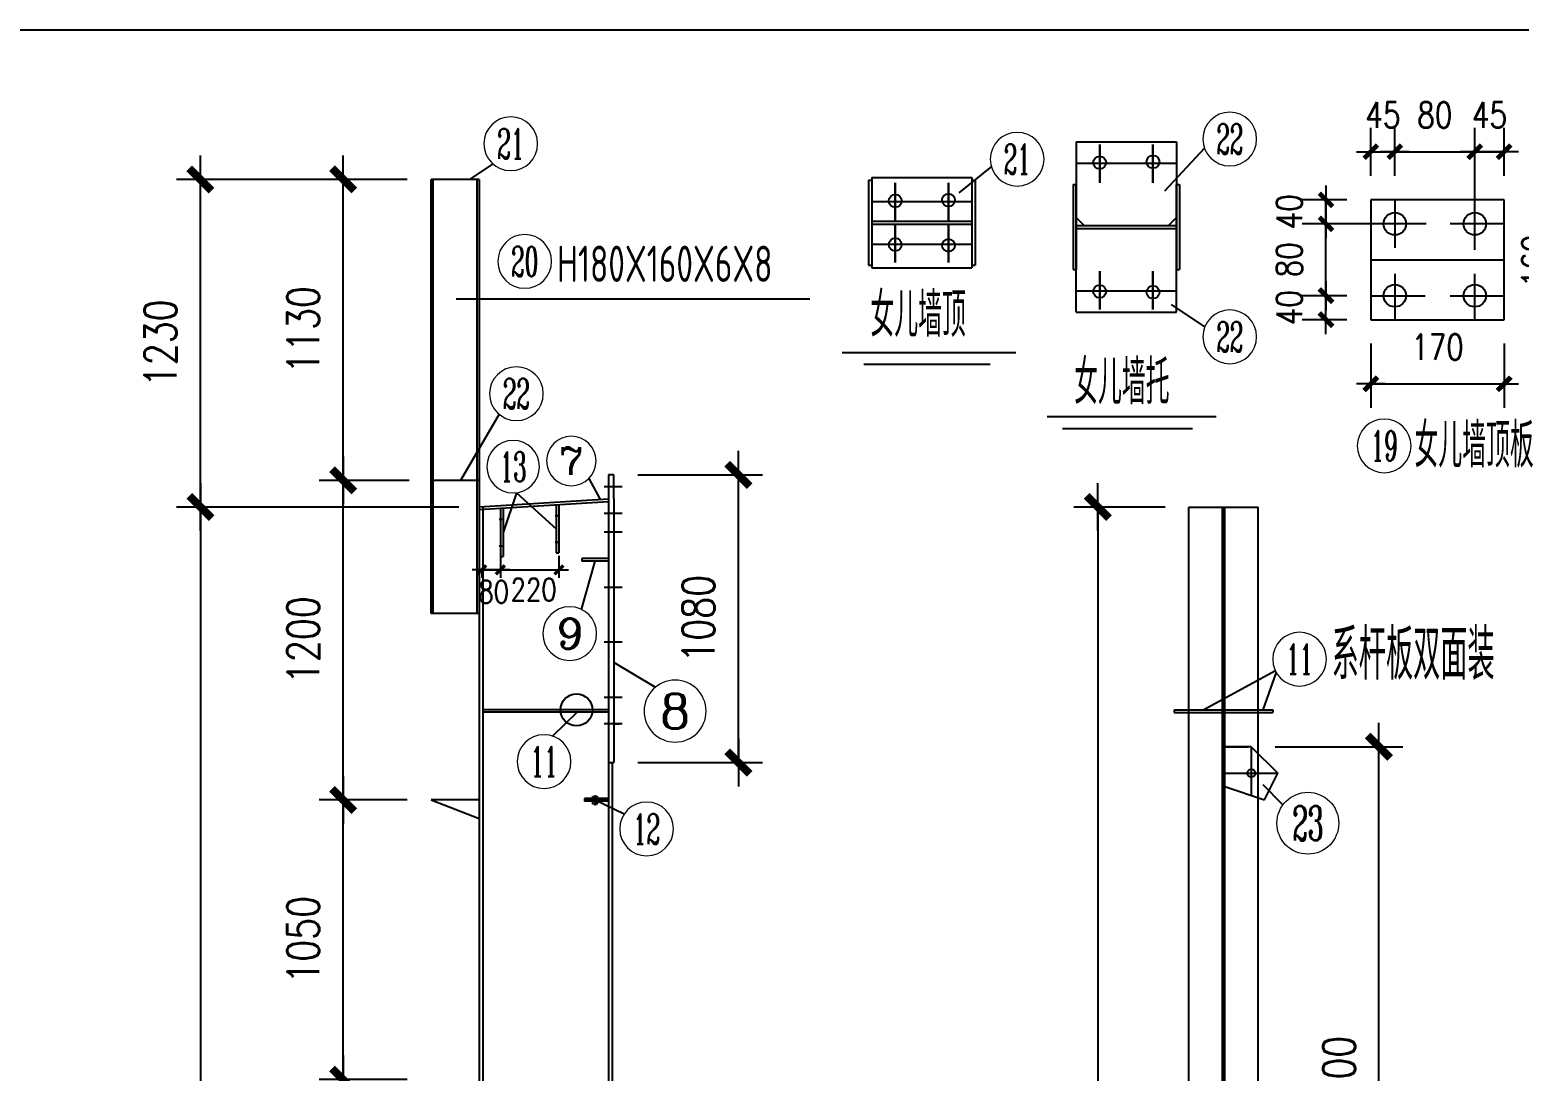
# Model space of a CAD drawing. Header units: millimetres. Extents: x 1471994 to 4527627, y -5186613 to -1927582.
# Drawn here: x 1479919 to 1485509, y -1985578 to -1981668 of the extents above; entities that cross this region are included whole.
import ezdxf
from ezdxf.enums import TextEntityAlignment as Align

# ---------------------------------------------------------------- set-up
doc = ezdxf.new("R2010")
doc.units = ezdxf.units.MM
doc.header["$LTSCALE"] = 1000
doc.header["$PDMODE"] = 34
doc.layers.add('钢架', color=7, linetype='Continuous', lineweight=25)
doc.styles.add('COMPLEX', font='COMPLEX')
doc.styles.add('DIM_FONT', font='simplex.shx', dxfattribs={"width": 0.8, "bigfont": 'hztxt.shx'})
doc.styles.add('hz', font='gbenor.shx', dxfattribs={"width": 0.75, "height": 100, "bigfont": 'gbcbig.shx'})
doc.styles.add('TSSD_Label', font='Tssdeng.shx', dxfattribs={"width": 0.7, "bigfont": 'hztxt.shx'})
doc.dimstyles.new('WGH(1)', dxfattribs={"dimscale": 1.2, "dimtxt": 100, "dimasz": 0.5, "dimexe": 75, "dimexo": 75, "dimgap": 75, "dimtad": 1, "dimdec": 0, "dimzin": 0, "dimdsep": 46, "dimtxsty": 'DIM_FONT', "dimblk1": '_DIMX', "dimblk2": '_DIMX', "dimsah": 1, "dimcen": 0.09, "dimclrd": 3, "dimclre": 3, "dimclrt": 7, "dimadec": 0, "dimazin": 0, "dimtfac": 1, "dimtdec": 0, "dimtix": 1, "dimtmove": 2, "dimatfit": 3, "dimldrblk": '_DIMX', "dimfxl": 1, "dimtolj": 1, "dimtzin": 0, "dimarcsym": 0})
doc.dimstyles.new('WGH(3)', dxfattribs={"dimscale": 1.2, "dimtxt": 100, "dimasz": 0.3, "dimexe": 75, "dimexo": 75, "dimgap": 75, "dimtad": 1, "dimdec": 0, "dimlfac": 0.333333, "dimzin": 0, "dimdsep": 46, "dimtxsty": 'DIM_FONT', "dimblk1": '_DIMX', "dimblk2": '_DIMX', "dimsah": 1, "dimcen": 0.09, "dimclrd": 3, "dimclre": 3, "dimclrt": 7, "dimazin": 0, "dimtfac": 1, "dimtdec": 0, "dimtix": 1, "dimtmove": 2, "dimatfit": 3, "dimldrblk": '_DIMX', "dimfxl": 1, "dimtolj": 1, "dimtzin": 0, "dimarcsym": 0})

# ---------------------------------------------------------------- blocks, each defined once
blk = doc.blocks.new('_DIMX')
blk.add_line((-150, 0), (150, 0))
at = {"const_width": 50}
blk.add_lwpolyline([(-70, -70), (70, 70)], dxfattribs=at)
blk = doc.blocks.new('*D1287')
at = {"color": 3, "lineweight": -2}
for p, q in [((1481528.9, -1983459.9), (1480469, -1983459.9)), ((1480559, -1983460.5), (1480559, -1993459.3)), ((1481528.9, -1993459.9), (1480469, -1993459.9))]:
    blk.add_line(p, q, dxfattribs=at)
at = {"layer": 'Defpoints', "color": 0}
for p in [(1481618.9, -1983459.9), (1480559, -1993459.9), (1481618.9, -1993459.9)]:
    blk.add_point(p, dxfattribs=at)
at = {"color": 3, "lineweight": -2, "xscale": 0.6, "yscale": 0.6, "zscale": 0.6}
for p, rotation in [((1480559, -1983459.9), 90), ((1480559, -1993459.9), 270)]:
    blk.add_blockref('_DIMX', p, dxfattribs=dict(at, rotation=rotation))
at = {"color": 7, "insert": (1480409, -1988459.9), "char_height": 120, "attachment_point": 5, "rotation": 90, "style": 'DIM_FONT'}
blk.add_mtext('\\A1;10000', dxfattribs=at)
blk = doc.blocks.new('*D1268')
at = {"color": 3, "lineweight": -2}
for p, q in [((1481334.9, -1982229.9), (1480469, -1982229.9)), ((1480559, -1983459.3), (1480559, -1982230.5)), ((1480998.7, -1983459.9), (1480469, -1983459.9))]:
    blk.add_line(p, q, dxfattribs=at)
at = {"layer": 'Defpoints', "color": 0}
for p in [(1480559, -1982229.9), (1481424.9, -1982229.9), (1481088.7, -1983459.9)]:
    blk.add_point(p, dxfattribs=at)
at = {"color": 3, "lineweight": -2, "xscale": 0.6, "yscale": 0.6, "zscale": 0.6}
for p, rotation in [((1480559, -1982229.9), 90), ((1480559, -1983459.9), 270)]:
    blk.add_blockref('_DIMX', p, dxfattribs=dict(at, rotation=rotation))
at = {"color": 7, "insert": (1480409, -1982844.9), "char_height": 120, "attachment_point": 5, "rotation": 90, "style": 'DIM_FONT'}
blk.add_mtext('\\A1;1230', dxfattribs=at)
blk = doc.blocks.new('*D1295')
at = {"color": 3, "lineweight": -2}
for p, q in [((1481334.9, -1985609.9), (1481004.9, -1985609.9)), ((1481094.9, -1986659.3), (1481094.9, -1985610.5)), ((1481334.9, -1986659.9), (1481004.9, -1986659.9))]:
    blk.add_line(p, q, dxfattribs=at)
at = {"layer": 'Defpoints', "color": 0}
for p in [(1481094.9, -1985609.9), (1481424.9, -1985609.9), (1481424.9, -1986659.9)]:
    blk.add_point(p, dxfattribs=at)
at = {"color": 3, "lineweight": -2, "xscale": 0.6, "yscale": 0.6, "zscale": 0.6}
for p, rotation in [((1481094.9, -1985609.9), 90), ((1481094.9, -1986659.9), 270)]:
    blk.add_blockref('_DIMX', p, dxfattribs=dict(at, rotation=rotation))
at = {"color": 7, "insert": (1480944.9, -1986134.9), "char_height": 120, "attachment_point": 5, "rotation": 90, "style": 'DIM_FONT'}
blk.add_mtext('\\A1;1050', dxfattribs=at)
blk = doc.blocks.new('*D1296')
at = {"color": 3, "lineweight": -2}
for p, q in [((1481334.9, -1984559.9), (1481004.9, -1984559.9)), ((1481094.9, -1985609.3), (1481094.9, -1984560.5)), ((1481334.9, -1985609.9), (1481004.9, -1985609.9))]:
    blk.add_line(p, q, dxfattribs=at)
at = {"layer": 'Defpoints', "color": 0}
for p in [(1481094.9, -1984559.9), (1481424.9, -1984559.9), (1481424.9, -1985609.9)]:
    blk.add_point(p, dxfattribs=at)
at = {"color": 3, "lineweight": -2, "xscale": 0.6, "yscale": 0.6, "zscale": 0.6}
for p, rotation in [((1481094.9, -1984559.9), 90), ((1481094.9, -1985609.9), 270)]:
    blk.add_blockref('_DIMX', p, dxfattribs=dict(at, rotation=rotation))
at = {"color": 7, "insert": (1480944.9, -1985084.9), "char_height": 120, "attachment_point": 5, "rotation": 90, "style": 'DIM_FONT'}
blk.add_mtext('\\A1;1050', dxfattribs=at)
blk = doc.blocks.new('*D1297')
at = {"color": 3, "lineweight": -2}
for p, q in [((1481342.9, -1983359.9), (1481004.9, -1983359.9)), ((1481094.9, -1984559.3), (1481094.9, -1983360.5)), ((1481334.9, -1984559.9), (1481004.9, -1984559.9))]:
    blk.add_line(p, q, dxfattribs=at)
at = {"layer": 'Defpoints', "color": 0}
for p in [(1481094.9, -1983359.9), (1481432.9, -1983359.9), (1481424.9, -1984559.9)]:
    blk.add_point(p, dxfattribs=at)
at = {"color": 3, "lineweight": -2, "xscale": 0.6, "yscale": 0.6, "zscale": 0.6}
for p, rotation in [((1481094.9, -1983359.9), 90), ((1481094.9, -1984559.9), 270)]:
    blk.add_blockref('_DIMX', p, dxfattribs=dict(at, rotation=rotation))
at = {"color": 7, "insert": (1480944.9, -1983959.9), "char_height": 120, "attachment_point": 5, "rotation": 90, "style": 'DIM_FONT'}
blk.add_mtext('\\A1;1200', dxfattribs=at)
blk = doc.blocks.new('*D1298')
at = {"color": 3, "lineweight": -2}
for p, q in [((1481244.9, -1982229.9), (1481004.9, -1982229.9)), ((1481094.9, -1983359.3), (1481094.9, -1982230.5)), ((1481342.9, -1983359.9), (1481004.9, -1983359.9))]:
    blk.add_line(p, q, dxfattribs=at)
at = {"layer": 'Defpoints', "color": 0}
for p in [(1481094.9, -1982229.9), (1481334.9, -1982229.9), (1481432.9, -1983359.9)]:
    blk.add_point(p, dxfattribs=at)
at = {"color": 3, "lineweight": -2, "xscale": 0.6, "yscale": 0.6, "zscale": 0.6}
for p, rotation in [((1481094.9, -1982229.9), 90), ((1481094.9, -1983359.9), 270)]:
    blk.add_blockref('_DIMX', p, dxfattribs=dict(at, rotation=rotation))
at = {"color": 7, "insert": (1480944.9, -1982794.9), "char_height": 120, "attachment_point": 5, "rotation": 90, "style": 'DIM_FONT'}
blk.add_mtext('\\A1;1130', dxfattribs=at)
blk = doc.blocks.new('*D1301')
at = {"color": 3, "lineweight": -2}
for p, q in [((1482200.9, -1983339.5), (1482668.4, -1983339.5)), ((1482578.4, -1984418.9), (1482578.4, -1983340.1)), ((1482200.9, -1984419.5), (1482668.4, -1984419.5))]:
    blk.add_line(p, q, dxfattribs=at)
at = {"layer": 'Defpoints', "color": 0}
for p in [(1482110.9, -1983339.5), (1482578.4, -1983339.5), (1482110.9, -1984419.5)]:
    blk.add_point(p, dxfattribs=at)
at = {"color": 3, "lineweight": -2, "xscale": 0.6, "yscale": 0.6, "zscale": 0.6}
for p, rotation in [((1482578.4, -1983339.5), 90), ((1482578.4, -1984419.5), 270)]:
    blk.add_blockref('_DIMX', p, dxfattribs=dict(at, rotation=rotation))
at = {"color": 7, "insert": (1482428.4, -1983879.5), "char_height": 120, "attachment_point": 5, "rotation": 90, "style": 'DIM_FONT'}
blk.add_mtext('\\A1;1080', dxfattribs=at)
blk = doc.blocks.new('*D1270')
at = {"color": 3, "lineweight": -2}
for p, q in [((1484593.8, -1984359.8), (1485073, -1984359.8)), ((1484983, -1986859.3), (1484983, -1984360.4)), ((1484683.8, -1986859.9), (1485073, -1986859.9))]:
    blk.add_line(p, q, dxfattribs=at)
at = {"layer": 'Defpoints', "color": 0}
for p in [(1484503.8, -1984359.8), (1484983, -1984359.8), (1484593.8, -1986859.9)]:
    blk.add_point(p, dxfattribs=at)
at = {"color": 3, "lineweight": -2, "xscale": 0.6, "yscale": 0.6, "zscale": 0.6}
for p, rotation in [((1484983, -1984359.8), 90), ((1484983, -1986859.9), 270)]:
    blk.add_blockref('_DIMX', p, dxfattribs=dict(at, rotation=rotation))
at = {"color": 7, "insert": (1484833, -1985609.8), "char_height": 120, "attachment_point": 5, "rotation": 90, "style": 'DIM_FONT'}
blk.add_mtext('\\A1;2500', dxfattribs=at)
blk = doc.blocks.new('轴线标号')
at = {"lineweight": 13}
blk.add_circle((0, 0), 0.5, dxfattribs=at)
at = {"layer": '钢架', "lineweight": 13, "style": 'COMPLEX', "width": 1.041667}
blk.add_attdef('A', text='', height=0.56, dxfattribs=at).set_placement((-0.25, -0.28), (0.25, -0.28), align=Align.FIT)
blk = doc.blocks.new('*D1307')
at = {"color": 3, "lineweight": -2}
for p, q in [((1486349.9, -1983460.8), (1485637, -1983460.8)), ((1485727, -1993459.3), (1485727, -1983461.4)), ((1486349.9, -1993459.9), (1485637, -1993459.9))]:
    blk.add_line(p, q, dxfattribs=at)
at = {"layer": 'Defpoints', "color": 0}
for p in [(1485727, -1983460.8), (1486439.9, -1983460.8), (1486439.9, -1993459.9)]:
    blk.add_point(p, dxfattribs=at)
at = {"color": 3, "lineweight": -2, "xscale": 0.6, "yscale": 0.6, "zscale": 0.6}
for p, rotation in [((1485727, -1983460.8), 90), ((1485727, -1993459.9), 270)]:
    blk.add_blockref('_DIMX', p, dxfattribs=dict(at, rotation=rotation))
at = {"color": 7, "insert": (1485577, -1988460.3), "char_height": 120, "attachment_point": 5, "rotation": 90, "style": 'DIM_FONT'}
blk.add_mtext('\\A1;9999', dxfattribs=at)
blk = doc.blocks.new('*D1271')
at = {"color": 3, "lineweight": -2}
for p, q in [((1481684.9, -1983640.7), (1481684.9, -1983725.8)), ((1481614.9, -1983698.3), (1481614.9, -1983725.8)), ((1481615.2, -1983695.8), (1481684.7, -1983695.8))]:
    blk.add_line(p, q, dxfattribs=at)
at = {"layer": 'Defpoints', "color": 0}
for p in [(1481684.9, -1983550.7), (1481614.9, -1983608.3), (1481684.9, -1983695.8)]:
    blk.add_point(p, dxfattribs=at)
at = {"color": 3, "lineweight": -2, "xscale": 0.24, "yscale": 0.24, "zscale": 0.24, "rotation": 180}
blk.add_blockref('_DIMX', (1481614.9, -1983695.8), dxfattribs=at)
at = {"color": 3, "lineweight": -2, "xscale": 0.24, "yscale": 0.24, "zscale": 0.24}
blk.add_blockref('_DIMX', (1481684.9, -1983695.8), dxfattribs=at)
at = {"color": 7, "insert": (1481659.9, -1983778.3), "char_height": 84, "attachment_point": 5, "style": 'DIM_FONT'}
blk.add_mtext('\\A1;80', dxfattribs=at)
blk = doc.blocks.new('*D1272')
at = {"color": 3, "lineweight": -2}
for p, q in [((1481684.9, -1983685.1), (1481684.9, -1983726)), ((1481685.2, -1983696), (1481904.7, -1983696)), ((1481904.9, -1983643.6), (1481904.9, -1983726))]:
    blk.add_line(p, q, dxfattribs=at)
at = {"layer": 'Defpoints', "color": 0}
for p in [(1481904.9, -1983553.6), (1481684.9, -1983595.1), (1481904.9, -1983696)]:
    blk.add_point(p, dxfattribs=at)
at = {"color": 3, "lineweight": -2, "xscale": 0.24, "yscale": 0.24, "zscale": 0.24, "rotation": 180}
blk.add_blockref('_DIMX', (1481684.9, -1983696), dxfattribs=at)
at = {"color": 3, "lineweight": -2, "xscale": 0.24, "yscale": 0.24, "zscale": 0.24}
blk.add_blockref('_DIMX', (1481904.9, -1983696), dxfattribs=at)
at = {"color": 7, "insert": (1481809.9, -1983770.1), "char_height": 84, "attachment_point": 5, "style": 'DIM_FONT'}
blk.add_mtext('\\A1;220', dxfattribs=at)
blk = doc.blocks.new('*D1367')
at = {"color": 3, "lineweight": -2}
for p, q in [((1484179.8, -1983459.9), (1483837.9, -1983459.9)), ((1483927.9, -1983460.5), (1483927.9, -1993459.3)), ((1484159.8, -1993459.9), (1483837.9, -1993459.9))]:
    blk.add_line(p, q, dxfattribs=at)
at = {"layer": 'Defpoints', "color": 0}
for p in [(1484269.8, -1983459.9), (1483927.9, -1993459.9), (1484249.8, -1993459.9)]:
    blk.add_point(p, dxfattribs=at)
at = {"color": 3, "lineweight": -2, "xscale": 0.6, "yscale": 0.6, "zscale": 0.6}
for p, rotation in [((1483927.9, -1983459.9), 90), ((1483927.9, -1993459.9), 270)]:
    blk.add_blockref('_DIMX', p, dxfattribs=dict(at, rotation=rotation))
at = {"color": 7, "insert": (1483777.9, -1988459.9), "char_height": 120, "attachment_point": 5, "rotation": 90, "style": 'DIM_FONT'}
blk.add_mtext('\\A1;10000', dxfattribs=at)
blk = doc.blocks.new('*D1368')
at = {"color": 3, "lineweight": -2}
for p, q in [((1484952.5, -1982846.4), (1484952.5, -1983087.4)), ((1485452.6, -1982846.4), (1485452.6, -1983087.4)), ((1484952.9, -1982997.4), (1485452.2, -1982997.4))]:
    blk.add_line(p, q, dxfattribs=at)
at = {"layer": 'Defpoints', "color": 0}
for p in [(1484952.5, -1982756.4), (1485452.6, -1982756.4), (1485452.6, -1982997.4)]:
    blk.add_point(p, dxfattribs=at)
at = {"color": 3, "lineweight": -2, "xscale": 0.36, "yscale": 0.36, "zscale": 0.36, "rotation": 180}
blk.add_blockref('_DIMX', (1484952.5, -1982997.4), dxfattribs=at)
at = {"color": 3, "lineweight": -2, "xscale": 0.36, "yscale": 0.36, "zscale": 0.36}
blk.add_blockref('_DIMX', (1485452.6, -1982997.4), dxfattribs=at)
at = {"color": 7, "insert": (1485202.6, -1982859.4), "char_height": 96, "attachment_point": 5, "style": 'DIM_FONT'}
blk.add_mtext('\\A1;170', dxfattribs=at)
blk = doc.blocks.new('*D1369')
at = {"color": 3, "lineweight": -2}
for p, q in [((1484952.5, -1982216.4), (1484952.5, -1982035.6)), ((1485042.5, -1982216.4), (1485042.5, -1982035.6)), ((1484952.2, -1982125.6), (1484951.8, -1982125.6)), ((1484952.5, -1982125.6), (1485042.5, -1982125.6)), ((1485042.9, -1982125.6), (1485043.3, -1982125.6))]:
    blk.add_line(p, q, dxfattribs=at)
at = {"layer": 'Defpoints', "color": 0}
for p in [(1485042.5, -1982125.6), (1484952.5, -1982306.4), (1485042.5, -1982306.4)]:
    blk.add_point(p, dxfattribs=at)
at = {"color": 3, "lineweight": -2, "xscale": 0.36, "yscale": 0.36, "zscale": 0.36}
blk.add_blockref('_DIMX', (1484952.5, -1982125.6), dxfattribs=at)
at = {"color": 3, "lineweight": -2, "xscale": 0.36, "yscale": 0.36, "zscale": 0.36, "rotation": 180}
blk.add_blockref('_DIMX', (1485042.5, -1982125.6), dxfattribs=at)
at = {"color": 7, "insert": (1484997.5, -1981987.6), "char_height": 96, "attachment_point": 5, "style": 'DIM_FONT'}
blk.add_mtext('\\A1;45', dxfattribs=at)
blk = doc.blocks.new('*D1370')
at = {"color": 3, "lineweight": -2}
for p, q in [((1485042.5, -1982216.4), (1485042.5, -1982035.6)), ((1485342.5, -1982494.6), (1485342.5, -1982035.6)), ((1485042.2, -1982125.6), (1485041.8, -1982125.6)), ((1485042.5, -1982125.6), (1485342.5, -1982125.6)), ((1485342.9, -1982125.6), (1485343.3, -1982125.6))]:
    blk.add_line(p, q, dxfattribs=at)
at = {"layer": 'Defpoints', "color": 0}
for p in [(1485342.5, -1982125.6), (1485042.5, -1982306.4), (1485342.5, -1982584.6)]:
    blk.add_point(p, dxfattribs=at)
at = {"color": 3, "lineweight": -2, "xscale": 0.36, "yscale": 0.36, "zscale": 0.36}
blk.add_blockref('_DIMX', (1485042.5, -1982125.6), dxfattribs=at)
at = {"color": 3, "lineweight": -2, "xscale": 0.36, "yscale": 0.36, "zscale": 0.36, "rotation": 180}
blk.add_blockref('_DIMX', (1485342.5, -1982125.6), dxfattribs=at)
at = {"color": 7, "insert": (1485192.5, -1981987.6), "char_height": 96, "attachment_point": 5, "style": 'DIM_FONT'}
blk.add_mtext('\\A1;80', dxfattribs=at)
blk = doc.blocks.new('*D1285')
at = {"color": 3, "lineweight": -2}
for p, q in [((1485342.5, -1982306.5), (1485342.5, -1982035.6)), ((1485452.6, -1982216.4), (1485452.6, -1982035.6)), ((1485342.2, -1982125.6), (1485341.8, -1982125.6)), ((1485342.5, -1982125.6), (1485452.6, -1982125.6)), ((1485453, -1982125.6), (1485453.3, -1982125.6))]:
    blk.add_line(p, q, dxfattribs=at)
at = {"layer": 'Defpoints', "color": 0}
for p in [(1485452.6, -1982125.6), (1485452.6, -1982306.4), (1485342.5, -1982396.5)]:
    blk.add_point(p, dxfattribs=at)
at = {"color": 3, "lineweight": -2, "xscale": 0.36, "yscale": 0.36, "zscale": 0.36}
blk.add_blockref('_DIMX', (1485342.5, -1982125.6), dxfattribs=at)
at = {"color": 3, "lineweight": -2, "xscale": 0.36, "yscale": 0.36, "zscale": 0.36, "rotation": 180}
blk.add_blockref('_DIMX', (1485452.6, -1982125.6), dxfattribs=at)
at = {"color": 7, "insert": (1485397.6, -1981987.6), "char_height": 96, "attachment_point": 5, "style": 'DIM_FONT'}
blk.add_mtext('\\A1;45', dxfattribs=at)
blk = doc.blocks.new('*D1371')
at = {"color": 3, "lineweight": -2}
for p, q in [((1484862.5, -1982666.4), (1484694.1, -1982666.4)), ((1484784.1, -1982666.1), (1484784.1, -1982665.7)), ((1484784.1, -1982756.4), (1484784.1, -1982666.4)), ((1484862.5, -1982756.4), (1484694.1, -1982756.4)), ((1484784.1, -1982756.8), (1484784.1, -1982757.1))]:
    blk.add_line(p, q, dxfattribs=at)
at = {"layer": 'Defpoints', "color": 0}
for p in [(1484784.1, -1982666.4), (1484952.5, -1982666.4), (1484952.5, -1982756.4)]:
    blk.add_point(p, dxfattribs=at)
at = {"color": 3, "lineweight": -2, "xscale": 0.36, "yscale": 0.36, "zscale": 0.36}
for p, rotation in [((1484784.1, -1982666.4), 270), ((1484784.1, -1982756.4), 90)]:
    blk.add_blockref('_DIMX', p, dxfattribs=dict(at, rotation=rotation))
at = {"color": 7, "insert": (1484646.1, -1982711.4), "char_height": 96, "attachment_point": 5, "rotation": 90, "style": 'DIM_FONT'}
blk.add_mtext('\\A1;40', dxfattribs=at)
blk = doc.blocks.new('*D1372')
at = {"color": 3, "lineweight": -2}
for p, q in [((1485160.6, -1982396.4), (1484694.1, -1982396.4)), ((1484784.1, -1982396.1), (1484784.1, -1982395.7)), ((1484784.1, -1982666.4), (1484784.1, -1982396.4)), ((1484862.5, -1982666.4), (1484694.1, -1982666.4)), ((1484784.1, -1982666.8), (1484784.1, -1982667.1))]:
    blk.add_line(p, q, dxfattribs=at)
at = {"layer": 'Defpoints', "color": 0}
for p in [(1484784.1, -1982396.4), (1485250.6, -1982396.4), (1484952.5, -1982666.4)]:
    blk.add_point(p, dxfattribs=at)
at = {"color": 3, "lineweight": -2, "xscale": 0.36, "yscale": 0.36, "zscale": 0.36}
for p, rotation in [((1484784.1, -1982396.4), 270), ((1484784.1, -1982666.4), 90)]:
    blk.add_blockref('_DIMX', p, dxfattribs=dict(at, rotation=rotation))
at = {"color": 7, "insert": (1484646.1, -1982531.4), "char_height": 96, "attachment_point": 5, "rotation": 90, "style": 'DIM_FONT'}
blk.add_mtext('\\A1;80', dxfattribs=at)
blk = doc.blocks.new('*D1373')
at = {"color": 3, "lineweight": -2}
for p, q in [((1484862.5, -1982306.4), (1484694.1, -1982306.4)), ((1484784.1, -1982306.1), (1484784.1, -1982305.7)), ((1484784.1, -1982396.4), (1484784.1, -1982306.4)), ((1485160.6, -1982396.4), (1484694.1, -1982396.4)), ((1484784.1, -1982396.8), (1484784.1, -1982397.1))]:
    blk.add_line(p, q, dxfattribs=at)
at = {"layer": 'Defpoints', "color": 0}
for p in [(1484784.1, -1982306.4), (1484952.5, -1982306.4), (1485250.6, -1982396.4)]:
    blk.add_point(p, dxfattribs=at)
at = {"color": 3, "lineweight": -2, "xscale": 0.36, "yscale": 0.36, "zscale": 0.36}
for p, rotation in [((1484784.1, -1982306.4), 270), ((1484784.1, -1982396.4), 90)]:
    blk.add_blockref('_DIMX', p, dxfattribs=dict(at, rotation=rotation))
at = {"color": 7, "insert": (1484646.1, -1982351.4), "char_height": 96, "attachment_point": 5, "rotation": 90, "style": 'DIM_FONT'}
blk.add_mtext('\\A1;40', dxfattribs=at)
blk = doc.blocks.new('*D1286')
at = {"color": 3, "lineweight": -2}
for p, q in [((1485582.5, -1982306.4), (1485804.8, -1982306.4)), ((1485714.8, -1982756.1), (1485714.8, -1982306.8)), ((1485582.5, -1982756.4), (1485804.8, -1982756.4))]:
    blk.add_line(p, q, dxfattribs=at)
at = {"layer": 'Defpoints', "color": 0}
for p in [(1485492.5, -1982306.4), (1485714.8, -1982306.4), (1485492.5, -1982756.4)]:
    blk.add_point(p, dxfattribs=at)
at = {"color": 3, "lineweight": -2, "xscale": 0.36, "yscale": 0.36, "zscale": 0.36}
for p, rotation in [((1485714.8, -1982306.4), 90), ((1485714.8, -1982756.4), 270)]:
    blk.add_blockref('_DIMX', p, dxfattribs=dict(at, rotation=rotation))
at = {"color": 7, "insert": (1485567.4, -1982536), "char_height": 96, "attachment_point": 5, "rotation": 90, "style": 'DIM_FONT'}
blk.add_mtext('\\A1;160', dxfattribs=at)

msp = doc.modelspace()

# ---------------------------------------------------------------- linework, layer by layer
at = {"lineweight": -3}
for p, q in [((1483846.7, -1982088.5), (1483846.7, -1982568.5)), ((1483846.7, -1982088.5), (1484222.7, -1982088.5)), ((1483934.7, -1982242.5), (1483934.7, -1982098.5)), ((1483934.7, -1982098.5), (1483934.7, -1982242.5)), ((1484134.7, -1982242.5), (1484134.7, -1982098.5)), ((1484134.7, -1982098.5), (1484134.7, -1982242.5)), ((1484328.1, -1982112.8), (1484177.4, -1982274.1)), ((1484222.7, -1982088.5), (1484222.7, -1982568.5)), ((1483527.9, -1982181.3), (1483405.9, -1982280.4)), ((1483846.7, -1982168.5), (1484222.7, -1982168.5)), ((1483067.1, -1982232.3), (1483067.1, -1982552.3)), ((1483067.1, -1982232.3), (1483079.1, -1982232.3)), ((1483079.1, -1982222.3), (1483079.1, -1982562.3)), ((1483079.1, -1982222.3), (1483455.1, -1982222.3)), ((1483167.1, -1982386.3), (1483167.1, -1982242.3)), ((1483167.1, -1982242.3), (1483167.1, -1982386.3)), ((1483367.1, -1982386.3), (1483367.1, -1982242.3)), ((1483367.1, -1982242.3), (1483367.1, -1982386.3)), ((1483455.1, -1982222.3), (1483455.1, -1982562.3)), ((1483455.1, -1982232.3), (1483467.1, -1982232.3)), ((1483467.1, -1982232.3), (1483467.1, -1982552.3)), ((1483834.7, -1982248.5), (1483834.7, -1982568.5)), ((1483834.7, -1982248.5), (1483846.7, -1982248.5)), ((1483846.7, -1982728.5), (1483846.7, -1982248.5)), ((1484222.7, -1982248.5), (1484234.7, -1982248.5)), ((1484222.7, -1982728.5), (1484222.7, -1982248.5)), ((1484234.7, -1982248.5), (1484234.7, -1982568.5)), ((1483079.1, -1982386.3), (1483455.1, -1982386.3)), ((1483079.1, -1982386.3), (1483455.1, -1982386.3)), ((1483079.1, -1982398.3), (1483455.1, -1982398.3)), ((1483079.1, -1982398.3), (1483455.1, -1982398.3)), ((1483167.1, -1982398.3), (1483167.1, -1982542.3)), ((1483167.1, -1982542.3), (1483167.1, -1982398.3)), ((1483367.1, -1982398.3), (1483367.1, -1982542.3)), ((1483367.1, -1982542.3), (1483367.1, -1982398.3)), ((1483846.7, -1982372.5), (1483876.7, -1982402.5)), ((1483846.7, -1982402.5), (1484222.7, -1982402.5)), ((1484222.7, -1982372.5), (1484192.7, -1982402.5)), ((1483846.7, -1982414.5), (1484222.7, -1982414.5)), ((1483067.1, -1982552.3), (1483079.1, -1982552.3)), ((1483067.1, -1982552.3), (1483079.1, -1982552.3)), ((1483079.1, -1982562.3), (1483455.1, -1982562.3)), ((1483455.1, -1982552.3), (1483467.1, -1982552.3)), ((1483455.1, -1982552.3), (1483467.1, -1982552.3)), ((1483834.7, -1982568.5), (1483846.7, -1982568.5)), ((1483934.7, -1982574.5), (1483934.7, -1982718.5)), ((1483934.7, -1982718.5), (1483934.7, -1982574.5)), ((1484134.7, -1982574.5), (1484134.7, -1982718.5)), ((1484134.7, -1982718.5), (1484134.7, -1982574.5)), ((1484222.7, -1982568.5), (1484234.7, -1982568.5)), ((1483846.7, -1982648.5), (1484222.7, -1982648.5)), ((1483846.7, -1982728.5), (1484222.7, -1982728.5)), ((1482968.3, -1982879.4), (1483619.5, -1982879.4)), ((1483049.7, -1982923), (1483523.8, -1982923)), ((1483737.6, -1983120.3), (1484372.3, -1983120.3)), ((1483795.2, -1983165.4), (1484282.4, -1983165.4))]:
    msp.add_line(p, q, dxfattribs=at)
for p, q in [((1481657.2, -1982171.5), (1481569.4, -1982229.9)), ((1481604.9, -1982229.9), (1481424.9, -1982229.9)), ((1481424.9, -1983859.9), (1481424.9, -1982229.9)), ((1481432.9, -1983859.9), (1481432.9, -1982229.9)), ((1481596.9, -1982229.9), (1481596.9, -1983859.9)), ((1481604.9, -1982229.9), (1481604.9, -1983859.9)), ((1485452.6, -1982306.4), (1484952.5, -1982306.4)), ((1484952.5, -1982306.4), (1484952.5, -1982756.4)), ((1485042.5, -1982306.4), (1485042.5, -1982486.6)), ((1485342.5, -1982486.6), (1485342.5, -1982306.4)), ((1485452.6, -1982756.4), (1485452.6, -1982306.4)), ((1485156.9, -1982396.4), (1484952.5, -1982396.4)), ((1485452.6, -1982396.4), (1485250.6, -1982396.4)), ((1484952.5, -1982531.4), (1485452.6, -1982531.4)), ((1485042.5, -1982584.6), (1485042.5, -1982756.4)), ((1485342.5, -1982756.4), (1485342.5, -1982584.6)), ((1481518.7, -1982678.1), (1482846.4, -1982678.1)), ((1484952.5, -1982666.4), (1485156.9, -1982666.4)), ((1485250.6, -1982666.4), (1485452.6, -1982666.4)), ((1484329.1, -1982783.6), (1484204.7, -1982699.3)), ((1484952.5, -1982756.4), (1485452.6, -1982756.4)), ((1481680.5, -1983111.8), (1481535, -1983359.9)), ((1481604.9, -1983359.9), (1481424.9, -1983359.9)), ((1482016.9, -1983352.7), (1482058.4, -1983429.5)), ((1482110.9, -1983339.5), (1482090.9, -1983339.5)), ((1482090.9, -1983339.5), (1482090.9, -1984419.5)), ((1482110.9, -1983429.5), (1482110.9, -1983339.5)), ((1481745, -1983406.4), (1481694.9, -1983555.1)), ((1481745, -1983406.4), (1481894.9, -1983542.4)), ((1482142.6, -1983384.5), (1482074.4, -1983384.5)), ((1482090.9, -1983430.7), (1481604.9, -1983459.9)), ((1481604.9, -1983459.9), (1481604.9, -1993459.9)), ((1481604.9, -1983459.9), (1481604.9, -1983859.9)), ((1482090.9, -1983440.8), (1481605.5, -1983469.9)), ((1482090.9, -1983440.8), (1481605.5, -1983469.9)), ((1481618.9, -1983459.9), (1481618.9, -1993459.9)), ((1481684.9, -1983465.1), (1481684.9, -1983645.1)), ((1481694.9, -1983465.1), (1481694.9, -1983645.1)), ((1481894.9, -1983451.9), (1481894.9, -1983631.9)), ((1481904.9, -1983451.9), (1481904.9, -1983631.9)), ((1482090.9, -1983459.9), (1482090.9, -1993459.9)), ((1482110.9, -1983429.5), (1482110.9, -1984419.5)), ((1484269.8, -1993459.9), (1484269.8, -1983459.9)), ((1484269.8, -1983459.9), (1484529.8, -1983459.9)), ((1484395.8, -1993459.9), (1484395.8, -1983459.9)), ((1484403.8, -1993459.9), (1484403.8, -1983459.9)), ((1484529.8, -1993459.9), (1484529.8, -1983459.9)), ((1481680.3, -1983505.1), (1481698.6, -1983505.1)), ((1481890.3, -1983491.9), (1481908.6, -1983491.9)), ((1482142.6, -1983484.5), (1482074.4, -1983484.5)), ((1482142.6, -1983554.5), (1482074.4, -1983554.5)), ((1481680.3, -1983605.1), (1481698.6, -1983605.1)), ((1481890.3, -1983591.9), (1481908.6, -1983591.9)), ((1481894.9, -1983631.9), (1481904.9, -1983631.9)), ((1481684.9, -1983645.1), (1481694.9, -1983645.1)), ((1481989.7, -1983844.7), (1482040.9, -1983663)), ((1482090.9, -1983653), (1481990.9, -1983653)), ((1481990.9, -1983653), (1481990.9, -1983663)), ((1482090.9, -1983663), (1481990.9, -1983663)), ((1482142.6, -1983761.5), (1482074.4, -1983761.5)), ((1481604.9, -1983859.9), (1481424.9, -1983859.9)), ((1482142.6, -1983967.5), (1482074.4, -1983967.5)), ((1482266.6, -1984136.8), (1482110.9, -1984044)), ((1484594.1, -1984075.1), (1484325.5, -1984221.8)), ((1484596.7, -1984080.2), (1484546.8, -1984221.8)), ((1482142.6, -1984174.5), (1482074.4, -1984174.5)), ((1482090.9, -1984221.8), (1481618.9, -1984221.8)), ((1482090.9, -1984229.8), (1481618.9, -1984229.8)), ((1481880.2, -1984319.9), (1481973.2, -1984229.8)), ((1484214.8, -1984221.8), (1484584.8, -1984221.8)), ((1484214.8, -1984221.8), (1484214.8, -1984231.8)), ((1484214.8, -1984231.8), (1484584.8, -1984231.8)), ((1484584.8, -1984221.8), (1484584.8, -1984231.8)), ((1482142.6, -1984274.5), (1482074.4, -1984274.5)), ((1482110.9, -1984274.5), (1482130.9, -1984274.5)), ((1484403.8, -1984359.8), (1484483.8, -1984359.8)), ((1484488.8, -1984359.8), (1484403.8, -1984359.8)), ((1484403.8, -1984359.8), (1484493.8, -1984359.8)), ((1484493.8, -1984359.8), (1484403.8, -1984359.8)), ((1484403.8, -1984359.8), (1484493.8, -1984359.8)), ((1484403.8, -1984359.8), (1484458.8, -1984359.8)), ((1484503.8, -1984359.8), (1484403.8, -1984359.8)), ((1484503.8, -1984359.8), (1484503.8, -1984543.1)), ((1484503.8, -1984359.8), (1484603.8, -1984459.8)), ((1482090.9, -1984419.5), (1482110.9, -1984419.5)), ((1482104.9, -1984419.5), (1482104.9, -1993459.9)), ((1484403.8, -1984459.8), (1484603.8, -1984459.8)), ((1484553.8, -1984559.8), (1484603.8, -1984459.8)), ((1484403.8, -1984509.8), (1484553.8, -1984559.8)), ((1484621.4, -1984576.3), (1484547.7, -1984502.9)), ((1481604.9, -1984559.9), (1481424.9, -1984559.9)), ((1481424.9, -1984559.9), (1481604.9, -1984629.9)), ((1482090.9, -1984554.9), (1482000.9, -1984554.9)), ((1482000.9, -1984554.9), (1482000.9, -1984559.9)), ((1482000.9, -1984554.9), (1482000.9, -1984564.9)), ((1482090.9, -1984559.9), (1482000.9, -1984559.9)), ((1482090.9, -1984564.9), (1482000.9, -1984564.9)), ((1482040.9, -1984541.5), (1482040.9, -1984580.8)), ((1482149.9, -1984613.1), (1482040.9, -1984561.1))]:
    msp.add_line(p, q)
at = {"color": 2, "lineweight": -3}
for p, q in [((1483846.7, -1982168.5), (1484222.7, -1982168.5)), ((1483846.7, -1982168.5), (1484222.7, -1982168.5)), ((1483079.1, -1982312.3), (1483455.1, -1982312.3)), ((1483079.1, -1982312.3), (1483455.1, -1982312.3)), ((1483079.1, -1982472.3), (1483455.1, -1982472.3)), ((1483079.1, -1982472.3), (1483455.1, -1982472.3)), ((1483846.7, -1982648.5), (1484222.7, -1982648.5)), ((1483846.7, -1982648.5), (1484222.7, -1982648.5))]:
    msp.add_line(p, q, dxfattribs=at)
at = {"color": 2}
msp.add_line((1484399.8, -1993459.9), (1484399.8, -1983459.9), dxfattribs=at)
for points in [[(1479656.6, -1981667.9), (1494808, -1981667.9), (1494808, -1994377.5), (1479656.6, -1994377.5)], [(1482032, -1984546.3), (1482048.8, -1984546.3), (1482048.8, -1984574.6), (1482032, -1984574.6)]]:
    msp.add_lwpolyline(points, close=True)
at = {"lineweight": -3}
for centre in [(1483934.7, -1982166.5), (1484134.7, -1982163.7), (1483167.1, -1982310.3), (1483367.1, -1982307.5), (1483167.1, -1982474.3), (1483367.1, -1982477.1), (1483934.7, -1982650.5), (1484134.7, -1982653.3)]:
    msp.add_circle(centre, 24, dxfattribs=at)
for centre, radius in [((1485042.5, -1982396.4), 42), ((1485342.5, -1982396.4), 42), ((1485042.5, -1982666.4), 42), ((1485342.5, -1982666.4), 42), ((1481970.9, -1984221.8), 60), ((1484503.8, -1984459.8), 15)]:
    msp.add_circle(centre, radius)

# ---------------------------------------------------------------- block references
ref = msp.add_blockref('轴线标号', (1481723.9, -1982095.8), dxfattribs=dict(xscale=-201.8218843135983, yscale=201.8218843135983, zscale=201.8218843136332))
ref.add_attrib('A', '21', dxfattribs={"layer": '钢架', "lineweight": 13, "height": 113.02, "style": 'COMPLEX', "width": 0.646552}).set_placement((1481673.4, -1982152.3), (1481774.3, -1982152.3), align=Align.FIT)
ref = msp.add_blockref('轴线标号', (1484422.9, -1982078.1), dxfattribs=dict(xscale=-201.8218843135983, yscale=201.8218843135983, zscale=201.8218843136332))
ref.add_attrib('A', '22', dxfattribs={"layer": '钢架', "lineweight": 13, "height": 113.02, "style": 'COMPLEX', "width": 0.551471}).set_placement((1484372.4, -1982134.6), (1484473.4, -1982134.6), align=Align.FIT)
ref = msp.add_blockref('轴线标号', (1483625, -1982153.9), dxfattribs=dict(xscale=-201.8218843135983, yscale=201.8218843135983, zscale=201.8218843136332))
ref.add_attrib('A', '21', dxfattribs={"layer": '钢架', "lineweight": 13, "height": 113.02, "style": 'COMPLEX', "width": 0.646552}).set_placement((1483574.6, -1982210.4), (1483675.5, -1982210.4), align=Align.FIT)
ref = msp.add_blockref('轴线标号', (1481776.3, -1982537.7), dxfattribs=dict(xscale=-201.8218843135983, yscale=201.8218843135983, zscale=201.8218843136332))
ref.add_attrib('A', '20', dxfattribs={"layer": '钢架', "lineweight": 13, "height": 113.02, "style": 'COMPLEX', "width": 0.551471}).set_placement((1481725.8, -1982594.2), (1481826.7, -1982594.2), align=Align.FIT)
ref = msp.add_blockref('轴线标号', (1484422.9, -1982820.9), dxfattribs=dict(xscale=-201.8218843135983, yscale=201.8218843135983, zscale=201.8218843136332))
ref.add_attrib('A', '22', dxfattribs={"layer": '钢架', "lineweight": 13, "height": 113.02, "style": 'COMPLEX', "width": 0.551471}).set_placement((1484372.4, -1982877.4), (1484473.4, -1982877.4), align=Align.FIT)
ref = msp.add_blockref('轴线标号', (1481745.1, -1983034.3), dxfattribs=dict(xscale=-201.8218843135983, yscale=201.8218843135983, zscale=201.8218843136332))
ref.add_attrib('A', '22', dxfattribs={"layer": '钢架', "lineweight": 13, "height": 113.02, "style": 'COMPLEX', "width": 0.551471}).set_placement((1481694.6, -1983090.8), (1481795.6, -1983090.8), align=Align.FIT)
ref = msp.add_blockref('轴线标号', (1485002.6, -1983230.3), dxfattribs=dict(xscale=-201.8218843135983, yscale=201.8218843135983, zscale=201.8218843136332))
ref.add_attrib('A', '19', dxfattribs={"layer": '钢架', "lineweight": 13, "height": 113.02, "style": 'COMPLEX', "width": 0.646552}).set_placement((1484952.1, -1983286.8), (1485053, -1983286.8), align=Align.FIT)
ref = msp.add_blockref('轴线标号', (1481951.3, -1983287), dxfattribs=dict(xscale=-185.6761335685151, yscale=185.6761335685151, zscale=185.6761335685425))
ref.add_attrib('A', '7', dxfattribs={"layer": '钢架', "lineweight": 13, "height": 104, "style": 'COMPLEX', "width": 1.339286}).set_placement((1481904.9, -1983339), (1481997.8, -1983339), align=Align.FIT)
ref = msp.add_blockref('轴线标号', (1481733.2, -1983308.4), dxfattribs=dict(xscale=-197.2808919165691, yscale=197.28089191654, zscale=197.2808919165764))
ref.add_attrib('A', '13', dxfattribs={"layer": '钢架', "lineweight": 13, "height": 110.48, "style": 'COMPLEX', "width": 0.646552}).set_placement((1481683.9, -1983363.7), (1481782.6, -1983363.7), align=Align.FIT)
ref = msp.add_blockref('轴线标号', (1481945.4, -1983935.4), dxfattribs=dict(xscale=-201.8218843135983, yscale=201.8218843135983, zscale=201.8218843136332))
ref.add_attrib('A', '9', dxfattribs={"layer": '钢架', "lineweight": 13, "height": 113, "style": 'COMPLEX', "width": 1.339286}).set_placement((1481895, -1983991.9), (1481995.9, -1983991.9), align=Align.FIT)
ref = msp.add_blockref('轴线标号', (1484684.9, -1984031.2), dxfattribs=dict(xscale=-201.8218843135983, yscale=201.8218843135983, zscale=201.8218843136332))
ref.add_attrib('A', '11', dxfattribs={"layer": '钢架', "lineweight": 13, "height": 113.02, "style": 'COMPLEX', "width": 0.78125}).set_placement((1484634.5, -1984087.8), (1484735.4, -1984087.8), align=Align.FIT)
ref = msp.add_blockref('轴线标号', (1482340.9, -1984226.3), dxfattribs=dict(xscale=-232.4988107294776, yscale=232.4988107295358, zscale=232.4988107293054))
ref.add_attrib('A', '8', dxfattribs={"layer": '钢架', "lineweight": 13, "height": 130.2, "style": 'COMPLEX', "width": 1.339286}).set_placement((1482282.7, -1984291.4), (1482399, -1984291.4), align=Align.FIT)
ref = msp.add_blockref('轴线标号', (1481848.9, -1984415.8), dxfattribs=dict(xscale=-201.8218843135983, yscale=201.8218843135983, zscale=201.8218843136332))
ref.add_attrib('A', '11', dxfattribs={"layer": '钢架', "lineweight": 13, "height": 113.02, "style": 'COMPLEX', "width": 0.78125}).set_placement((1481798.5, -1984472.3), (1481899.4, -1984472.3), align=Align.FIT)
ref = msp.add_blockref('轴线标号', (1484715.9, -1984647.1), dxfattribs=dict(xscale=232.0951669606147, yscale=232.0951669607311, zscale=232.0951669606781, rotation=180))
ref.add_attrib('A', '23', dxfattribs={"layer": '钢架', "lineweight": 13, "height": 129.97, "style": 'COMPLEX', "width": 0.551471}).set_placement((1484657.9, -1984712.1), (1484773.9, -1984712.1), align=Align.FIT)
ref = msp.add_blockref('轴线标号', (1482234.1, -1984668.7), dxfattribs=dict(xscale=-201.8218843135983, yscale=201.8218843135983, zscale=201.8218843136332))
ref.add_attrib('A', '12', dxfattribs={"layer": '钢架', "lineweight": 13, "height": 113.02, "style": 'COMPLEX', "width": 0.646552}).set_placement((1482183.6, -1984725.3), (1482284.5, -1984725.3), align=Align.FIT)

# ---------------------------------------------------------------- texts
at = {"lineweight": -3, "style": 'TSSD_Label', "width": 0.7}
msp.add_text('H180X160X6X8', height=136.08, dxfattribs=at).set_placement((1481897.5, -1982614.6))
at = {"layer": '钢架', "style": 'hz', "width": 0.75}
msp.add_text('女儿墙顶板', height=165.89, dxfattribs=at).set_placement((1485116.2, -1983311.6))
at = {"layer": '钢架', "lineweight": 13, "attachment_point": 1, "style": 'hz'}
for s, insert, char_height, width in [(' 女儿墙顶', (1483006.5, -1982655.1), 165.89, 679.848), (' 女儿墙托', (1483771.2, -1982908), 165.89, 679.848), ('系杆板双面装', (1484805.2, -1983919), 188.86, 774.007)]:
    msp.add_mtext(s, dxfattribs=dict(at, insert=insert, char_height=char_height, width=width))

# ---------------------------------------------------------------- dimensions: what is measured, and where the dimension line sits
for base, p1, p2, angle, text, picture, middle in [((1485042.5, -1982125.6), (1484952.5, -1982306.4), (1485042.5, -1982306.4), 180, '45', '*D1369', (1484997.5, -1981987.6)), ((1485342.5, -1982125.6), (1485042.5, -1982306.4), (1485342.5, -1982584.6), 180, '80', '*D1370', (1485192.5, -1981987.6)), ((1485452.6, -1982125.6), (1485342.5, -1982396.5), (1485452.6, -1982306.4), 180, '45', '*D1285', (1485397.6, -1981987.6)), ((1484784.1, -1982306.4), (1485250.6, -1982396.4), (1484952.5, -1982306.4), 90, '40', '*D1373', (1484646.1, -1982351.4)), ((1484784.1, -1982396.4), (1484952.5, -1982666.4), (1485250.6, -1982396.4), 90, '80', '*D1372', (1484646.1, -1982531.4)), ((1484784.1, -1982666.4), (1484952.5, -1982756.4), (1484952.5, -1982666.4), 90, '40', '*D1371', (1484646.1, -1982711.4)), ((1485452.6, -1982997.4), (1484952.5, -1982756.4), (1485452.6, -1982756.4), 180, '170', '*D1368', (1485202.6, -1982859.4))]:
    dim = msp.add_linear_dim(base=base, p1=p1, p2=p2, angle=angle, text=text, dimstyle='WGH(3)', override={"dimtxt": 80})
    dim.commit()
    dim.dimension.update_dxf_attribs({"geometry": picture, "text_midpoint": middle})
for base, p1, p2, picture, middle in [((1480559, -1982229.9), (1481088.7, -1983459.9), (1481424.9, -1982229.9), '*D1268', (1480409, -1982844.9)), ((1481094.9, -1982229.9), (1481432.9, -1983359.9), (1481334.9, -1982229.9), '*D1298', (1480944.9, -1982794.9)), ((1482578.4, -1983339.5), (1482110.9, -1984419.5), (1482110.9, -1983339.5), '*D1301', (1482428.4, -1983879.5)), ((1481094.9, -1983359.9), (1481424.9, -1984559.9), (1481432.9, -1983359.9), '*D1297', (1480944.9, -1983959.9)), ((1480559, -1993459.9), (1481618.9, -1983459.9), (1481618.9, -1993459.9), '*D1287', (1480409, -1988459.9)), ((1483927.9, -1993459.9), (1484269.8, -1983459.9), (1484249.8, -1993459.9), '*D1367', (1483777.9, -1988459.9)), ((1485727, -1983460.8), (1486439.9, -1993459.9), (1486439.9, -1983460.8), '*D1307', (1485577, -1988460.3)), ((1484983, -1984359.8), (1484593.8, -1986859.9), (1484503.8, -1984359.8), '*D1270', (1484833, -1985609.8)), ((1481094.9, -1984559.9), (1481424.9, -1985609.9), (1481424.9, -1984559.9), '*D1296', (1480944.9, -1985084.9)), ((1481094.9, -1985609.9), (1481424.9, -1986659.9), (1481424.9, -1985609.9), '*D1295', (1480944.9, -1986134.9))]:
    dim = msp.add_linear_dim(base=base, p1=p1, p2=p2, angle=90, dimstyle='WGH(1)')
    dim.commit()
    dim.dimension.update_dxf_attribs({"geometry": picture, "text_midpoint": middle})
dim = msp.add_linear_dim(base=(1485714.8, -1982306.4), p1=(1485492.5, -1982756.4), p2=(1485492.5, -1982306.4), angle=90, text='160', dimstyle='WGH(3)', override={"dimtxt": 80})
dim.commit()
dim.dimension.update_dxf_attribs({"geometry": '*D1286', "text_midpoint": (1485567.4, -1982536), "dimtype": 160})
for base, p1, p2, text, override, picture, middle in [((1481684.9, -1983695.8), (1481614.9, -1983608.3), (1481684.9, -1983550.7), '80', {"dimtxt": 70, "dimasz": 0.2, "dimexe": 25, "dimgap": 25}, '*D1271', (1481659.9, -1983778.3)), ((1481904.9, -1983696), (1481684.9, -1983595.1), (1481904.9, -1983553.6), '220', {"dimtxt": 70, "dimasz": 0.2, "dimexe": 25, "dimexo": 75, "dimgap": 25}, '*D1272', (1481809.9, -1983770.1))]:
    dim = msp.add_linear_dim(base=base, p1=p1, p2=p2, text=text, dimstyle='WGH(1)', override=override)
    dim.commit()
    dim.dimension.update_dxf_attribs({"geometry": picture, "text_midpoint": middle, "dimtype": 160})

doc.saveas('drawing.dxf')
